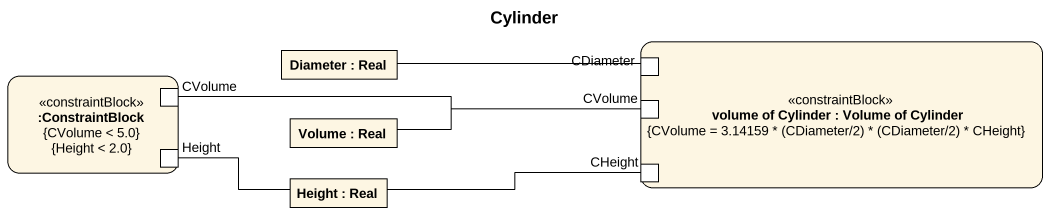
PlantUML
@startuml
title Cylinder
rectangle "Diameter : Real" as Diameter
rectangle "volume of Cylinder : Volume of Cylinder\n{CVolume = 3.14159 * (CDiameter/2) * (CDiameter/2) * CHeight}" as volume_of_Cylinder <<constraintBlock>> {
  port CDiameter
  port "CVolume" as CVolume_2
  port CHeight
}
rectangle ":ConstraintBlock\n{CVolume < 5.0}\n{Height < 2.0}" as ConstraintBlock <<constraintBlock>> {
  port CVolume
  port Height
}
rectangle "Volume : Real" as Volume
rectangle "Height : Real" as Height_2
Diameter -right- CDiameter
CVolume -right- CVolume_2
Volume -right- CVolume_2
Height -right- Height_2
Height_2 -right- CHeight
@enduml
